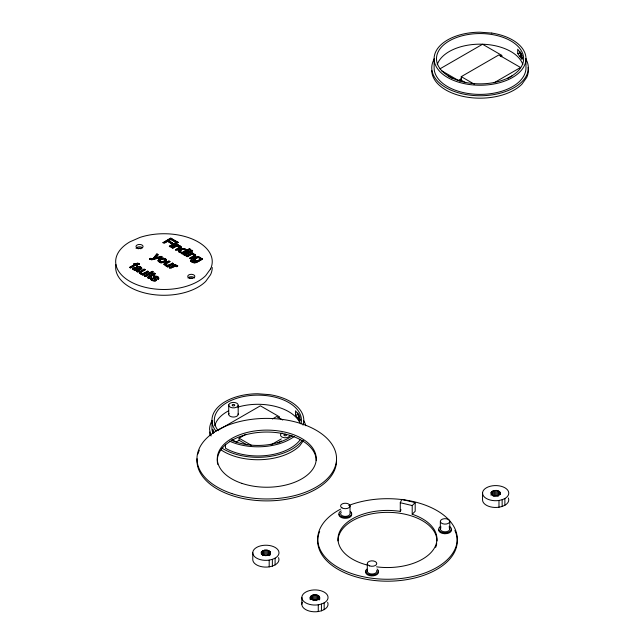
<?xml version="1.0" encoding="UTF-8"?>
<svg xmlns="http://www.w3.org/2000/svg" width="644" height="644" viewBox="0 0 644 644"><rect width="100%" height="100%" fill="white"/><g stroke="black" fill="none" stroke-linecap="round" stroke-linejoin="round"><path stroke-width="0.97" d="M154.729 277.492L156.492 279.754L154.713 277.186C156.862 275.737 157.184 278.619 158.102 279.246L158.786 278.458L158.609 277.459C156.556 274.4 150.398 277.041 155.075 279.754M148.563 278.24L147.589 277.314C159.881 271.156 143.427 277.025 148.973 278.401L149.722 277.967L148.973 278.401M194.472 259.822C201.596 251.691 200.807 265.739 194.48 259.331M133.002 268.789C134.862 265.755 138.267 269.989 140.392 268.492L140.167 267.598L138.911 266.922L136.407 266.833M159.454 260.57L159.414 261.094L160.565 259.468L163.093 258.735L164.92 259.411L165.218 260.281M132.962 269.063C133.952 265.223 138.388 269.691 140.392 268.25M182.236 249.373L180.038 250.959L180.666 252.271L182.824 252.496L185.432 250.975L184.965 249.775L182.236 249.373L184.176 249.236L185.247 249.727L185.536 250.701L185.528 250.194M166.418 260.812L165.717 261.657L166.418 260.812L166.2 259.347L163.335 258.035L160.292 258.55L158.545 259.709L158.134 260.78L158.263 260.12M134.387 268.661L134.805 269.506L136.013 269.933L138.838 269.216L137.615 270.11L136.013 270.174L134.483 269.49L134.387 268.661L135.916 268.202L138.838 269.216M134.33 269.192L136.367 268.315M193.176 259.307C196.195 262.502 192.942 261.07 193.256 258.912C194.882 256.723 199.068 255.74 200.888 258.147L200.904 259.017L201.612 258.606L202.498 259.113L201.612 258.365L200.904 259.017M193.176 259.548L193.256 258.912M261.311 552.077C260.989 556.344 268.564 556.553 270.44 553.494C270.762 549.227 263.187 549.026 261.311 552.077L261.311 554.009M310.223 599.411C308.597 593.148 321.3 593.148 319.674 599.411M319.674 597.479C318.563 601.222 311.334 601.222 310.223 597.479M491.098 492.443C490.768 496.709 498.351 496.91 500.219 493.859C500.541 489.593 492.966 489.384 491.098 492.443L491.098 495.341M151.356 277.717C149.843 277.95 151.09 280.897 150.495 278.868C152.362 275.793 151.694 282.161 155.083 279.786M145.093 269.611C140.738 270.842 140.094 273 141.712 273.587C137.76 271.849 147.967 270.456 144.119 269.047L139.346 272.082L139.37 273.04L141.02 274.094L139.37 273.04M164.067 264.29C171.449 267.59 164.526 266.785 164.148 263.927L168.929 260.901L169.903 261.706L165.774 264.121L165.717 265.006L167.641 265.57L172.536 263.227L173.494 263.774L172.536 262.985C169.412 267.212 160.292 264.603 169.903 261.464M141.696 268.733C142.26 267.815 139.643 270.995 138.702 270.641M190.745 260.844L191.373 259.749L192.347 260.313L192.21 261.424C193.538 263.541 199.205 260.828 194.786 260.925M181.125 247.538C181.793 246.467 178.259 250.516 177.124 250.114M195.591 255.893C196.235 254.952 192.089 259.186 190.874 258.888L189.9 258.083L193.908 255.732L194.045 254.807L191.51 254.259L187.203 256.529L186.245 255.974L187.203 256.771L191.099 254.597L193.144 254.332M186.454 250.637L189.32 248.737L190.238 249.268L189.32 248.978L186.454 250.637L186.43 249.735C184.474 246.918 178.332 248.995 178.71 251.579M165.564 264.121L165.548 264.797M159.414 260.852L160.115 261.891L162.127 262.221L164.735 261.053L165.218 260.039M192.033 261.045L192.347 260.313M156.436 280.269C151.775 281.895 157.305 281.162 156.492 279.52M179.765 246.877L175.426 249.969L179.684 247.336C179.257 244.084 173.864 247.006 172.729 248.173L171.779 247.618L177.446 244.35L178.356 244.873L177.551 245.573L178.356 244.873M189.9 258.325L193.908 255.974L194.238 255.233M198.867 257.632C188.169 258.928 200.783 263.589 199.382 257.874M367.161 565.021A49.467 28.561 0 0 1 340.877 529.392A49.467 28.561 0 0 1 400.278 511.392L400.278 502.714L401.816 499.39L415.187 502.594L415.187 511.272L412.208 514.25A49.467 28.561 0 0 1 433.549 549.38A49.467 28.561 0 0 1 376.587 566.841M400.278 511.392L401.051 509.734M157.208 278.723L157.538 277.806L156.806 277.137M158.102 279.246L158.786 278.458M158.609 277.459C157.41 275.511 150.302 276.413 155.075 279.512L155.083 280.027C154.093 281.267 150.583 279.633 152.274 278.248M193.256 259.154C194.818 256.586 199.511 256.545 200.888 258.147M159.454 260.812L161.539 259.266L164.059 258.904M186.43 249.735L182.904 248.673L178.823 250.508M158.263 260.361C159.97 257.552 165.057 257.922 166.41 259.733M303.421 440.593L299.782 445.72A48.292 27.877 0 0 1 221.27 450.035M190.825 260.554L191.373 259.749M180.087 251.756L182.324 252.327L185.432 250.975M137.703 271.043C137.76 272.493 139.45 268.959 141.696 268.492M150.366 258.325L149.497 259.073L150.366 258.325L151.3 258.88L153.167 258.534L156.911 253.961C161.346 254.879 148.861 262.865 157.989 254.581M150.366 258.566L151.3 259.121L153.167 258.775L156.911 253.961M145.093 269.852L144.119 269.289L139.257 272.678L139.346 272.082M164.148 264.169L168.929 261.142L169.903 261.706M159.519 261.367L162.127 261.987L165.114 260.369M136.753 270.48L136.391 271.116L136.753 270.48L134.475 270.166L133.018 269.095M175.426 249.735L176.4 250.291L181.125 247.296M189.9 258.083L190.874 258.647L195.591 255.652M154.713 277.427L156.275 276.896M412.208 514.25L412.208 505.564L415.187 502.594M149.722 278.208L149.062 277.773L149.255 277.186L152.958 275.052L153.868 275.576L154.641 275.125L153.868 275.817L152.958 275.294L149.062 277.596M181.713 249.582L180.038 250.959M163.681 262.454L160.646 262.881L158.352 261.351L161.394 262.752L165.717 261.416M439.997 68.819L482.549 44.251L501.757 55.344L501.757 56.785M176.142 241.403L170.749 238.288L162.972 242.78L170.749 238.047L176.142 241.403L175.192 241.951L170.845 239.447L168.487 240.808L170.845 239.206L175.192 241.709L176.142 241.162M162.972 242.538L164.027 243.142L167.561 241.106L171.376 243.311L172.302 242.772L171.376 243.553L167.561 241.347L164.727 242.981M133.767 263.968C135.973 265.183 132.39 264.064 134.524 263.533L135.312 263.992L137.695 263.09L139.426 263.798L138.565 264.547L137.494 263.927L136.262 264.539L137.204 265.328L136.262 264.539M133.767 264.209L137.277 263.34L139.426 264.04M137.204 265.328L136.456 265.763L135.498 265.207L130.603 268.033L129.661 267.493L134.556 264.426M129.661 267.493L134.556 264.668M465.604 82.682L461.257 80.17L461.257 76.652L498.834 54.949L520.545 67.491L494.069 82.77M129.661 267.252L130.603 267.791L135.498 264.974L136.456 265.521L137.204 265.087M169.364 246.233L175.015 242.973L175.981 243.529L170.338 247.03L169.364 246.233L170.338 246.789L175.981 243.529M176.062 242.361L177.148 241.742L178.114 242.297L177.036 243.166L176.062 242.361L177.036 242.925L178.114 242.297M138.565 264.306L139.426 263.798M169.364 246.475L175.015 243.215L175.981 243.77M176.062 242.603L177.148 241.983L178.114 242.538M461.257 78.721L458.335 80.411L441.631 70.768M500.299 56.189L501.757 55.344M459.8 81.015L461.257 80.17M171.779 247.618L177.446 244.35M175.699 246.7L172.729 248.173M138.219 271.647L137.51 272.05L136.423 271.188L137.51 271.808L138.219 271.406M142.115 274.682C144.465 273.378 140.553 274.666 143.016 275.197L148.684 271.688L147.734 271.132L144.151 273.145L142.26 273.467M142.115 274.441L143.016 274.956L148.684 271.688M181.576 253.277C183.765 252.44 180.095 253.631 182.429 253.776L190.238 249.268M144.53 275.833L152.306 271.341L153.264 271.889L145.48 276.622L144.53 275.833L145.48 276.381L153.264 271.889M181.576 253.519L182.429 254.018L190.238 249.51M144.53 276.075L152.306 271.341M183.838 254.589L189.481 251.329L190.455 251.885L184.804 255.386L183.838 254.589L184.804 255.145L190.455 251.885M190.535 250.717L191.614 250.097L192.588 250.653L191.51 251.522L190.535 250.717L191.51 251.281L192.588 250.653M183.838 254.831L189.481 251.571L190.455 252.126M190.535 250.959L191.614 250.339L192.588 250.894M151.992 274.73L151.227 274.046L152.008 273.603L152.773 274.046L154.359 273.128L155.317 273.925M151.227 274.288L152.008 273.845L152.773 274.288L154.359 273.128M154.641 275.366L153.739 274.602L155.317 273.684M186.245 255.974L191.92 252.706C194.351 253.205 190.584 254.525 192.822 253.229M173.494 263.774L167.818 267.051L166.917 266.527L167.818 266.809L173.494 263.533M186.245 256.215L191.92 252.947L192.822 253.47M175.909 265.175L175.007 264.652L169.332 267.92L175.007 264.41C177.575 265.014 173.196 266.383 175.909 264.934M169.332 267.679L170.29 268.234L175.007 265.956L176.858 266.761L176.206 266.149M171.103 268.001L175.82 266.028M176.858 266.519L177.865 265.94L174.935 265.497M507.738 78.407L512.004 75.944M202.498 258.872C199.471 260.78 193.916 265.103 190.785 260.892M197.338 262.092L202.498 259.113M211.948 420.371L211.948 429.532L212.826 433.275L214.219 432.478M218.694 429.886L260.385 405.825L279.593 416.909L278.127 417.755M246.91 444.811L239.093 440.295L239.093 438.218L245.919 434.273M272.396 418.986L276.67 416.523L282.748 420.033M239.093 440.295L236.171 441.985L231.993 439.57M271.052 444.835L281.299 438.918M277.886 442.967L281.299 440.995M166.917 266.286L167.77 265.811M166.917 266.527L167.77 266.053M136.262 264.781L138.235 264.096M196.75 261.126L194.383 262.028L192.033 260.804M142.831 273.483L144.151 273.386L147.734 271.132M136.407 266.592L139.563 266.375L141.286 267.365L141.769 268.468M272.364 559.362L275.093 558.171A13.105 7.567 0 0 0 271.486 545.943A13.105 7.567 0 0 0 252.826 552.085A13.105 7.567 0 0 0 269.192 560.111L272.364 559.362L272.364 566.116L269.192 566.857A13.105 7.567 0 0 1 252.77 559.491L252.77 552.745M272.364 566.116L275.093 564.917A13.105 7.567 0 0 0 278.554 557.624M502.143 499.728L504.872 498.536A13.105 7.567 0 0 0 501.265 486.309A13.105 7.567 0 0 0 482.606 492.443A13.105 7.567 0 0 0 498.979 500.469L502.143 499.728L502.143 506.474L498.979 507.222A13.105 7.567 0 0 1 482.549 499.857L482.549 493.103M502.143 506.474L504.872 505.282A13.105 7.567 0 0 0 508.341 497.981M321.437 604.056L324.165 602.865A13.105 7.567 0 0 0 320.559 590.645A13.105 7.567 0 0 0 301.899 596.779A13.105 7.567 0 0 0 318.265 604.805L321.437 604.056L321.437 610.81L318.265 611.55A13.105 7.567 0 0 1 302.302 602.229M321.437 610.81L324.165 609.618A13.105 7.567 0 0 0 327.627 602.317M138.186 266.858L137.293 267.107M141.72 267.944L139.563 266.616L136.939 266.342M196.291 262.599L194.448 262.969L191.92 262.261M154.89 258.123L161.04 256.344L162.095 256.948L161.04 256.586L154.89 258.365M162.095 256.948L151.646 259.604L149.497 258.832M159.551 257.882L161.242 257.423M158.706 258.115L151.646 259.846L149.706 259.017M178.67 245.976L176.625 246.008M517.704 53.541L522.091 59.602L522.091 55.263L517.704 49.202L517.704 53.541L519.869 53.017L521.407 55.143M519.756 56.374L520.843 56.109L522.598 58.532M295.54 415.114L299.927 421.168L299.927 416.829L295.54 410.775L295.54 415.114L297.697 414.591L299.235 416.716M297.584 417.94L298.679 417.682L300.426 420.097M174.935 265.739L177.583 265.747M141.02 273.853L142.96 273.958M141.954 274.014L142.96 274.199M180.151 252.625C177.366 251.249 180.425 253.052 182.365 252.818M180.811 252.802L182.365 253.06M195.414 261.102L196.75 261.367M150.777 279.528L152.878 280.744L154.552 280.905M177.551 245.332L180.336 245.863L181.23 247.175M177.551 245.573L181.133 246.572M192.017 253.688L194.802 254.219L195.704 255.531M192.017 253.929L195.607 254.927M134.475 270.166L136.753 270.713M151.163 279.874L153.449 280.873M400.278 502.714L412.208 505.564M137.558 268.814L138.838 269.458M149.062 277.532L149.722 277.967M461.257 76.652L474.282 84.171M448.313 76.073L452.491 78.479M168.487 240.566L172.302 242.772M168.487 240.808L172.302 243.013M191.373 259.991L192.347 260.554M156.911 254.203L157.989 254.823M153.739 274.602L154.641 275.125M151.227 274.046L151.992 274.497M157.208 278.49L158.102 279.005M151.356 277.958L152.274 278.49M239.093 438.218L251.249 445.237M132.962 268.822L133.775 269.844M194.158 255.692L193.763 254.613M179.684 247.336L179.298 246.258M165.154 259.959L164.51 259.121M140.416 268.178L140.167 267.598M190.745 260.603L191.179 261.714M158.352 261.593L158.134 260.538M178.71 251.337L178.855 251.949M213.558 432.535L212.826 429.419L212.826 433.275M211.103 435.996L209.59 429.54A48.292 27.877 0 0 1 211.989 420.774M136.391 270.874L136.423 271.43M525.971 58.628L525.971 67.789A45.925 26.517 0 0 1 480.199 94.394A45.925 26.517 0 0 1 434.12 67.966L434.12 58.805M520.843 53.508L520.843 56.109M519.869 51.287L519.869 53.017M504.872 498.536L504.872 505.282M500.219 492.443L500.219 494.375M499.752 491.783L499.752 494.681M498.995 491.219L498.995 495.075M498.979 500.469L498.979 507.222M498.021 490.784L498.021 496.572M496.878 490.519L496.878 496.299M495.655 490.422L495.655 496.21M494.431 490.519L494.431 496.299M493.296 490.784L493.296 496.572M492.314 491.219L492.314 495.075M491.565 491.783L491.565 494.681M449.794 521.39A4.725 2.729 0 0 1 442.71 523.757A4.725 2.729 0 0 1 442.71 519.032A4.725 2.729 0 0 1 449.794 521.39L449.794 529.11M440.343 521.39L440.343 529.11M367.313 563.556L367.313 571.268M350.038 505.959L350.038 513.679A4.725 2.729 0 0 1 344.089 516.311A4.725 2.729 0 0 1 341.223 512.31M324.165 602.865L324.165 609.618M319.513 596.779L319.513 599.669M319.038 596.119L319.038 599.975M318.289 595.555L318.289 599.411M318.265 604.805L318.265 611.55M317.307 595.12L317.307 599.942M316.172 594.847L316.172 600.635M314.948 594.758L314.948 600.538M313.725 594.847L313.725 600.635M312.59 595.12L312.59 599.942M311.607 595.555L311.607 599.411M310.859 596.119L310.859 599.009M310.384 596.779L310.384 599.669M301.843 597.439L301.843 604.185M298.679 414.205L298.679 417.682M297.697 412.852L297.697 414.591M275.093 558.171L275.093 564.917M270.44 552.077L270.44 554.009M269.965 551.425L269.965 555.281M269.216 550.861L269.216 555.675M269.192 560.111L269.192 566.857M268.234 550.427L268.234 555.249M267.099 550.153L267.099 554.975M265.875 550.057L265.875 555.844M264.652 550.153L264.652 554.975M263.517 550.427L263.517 555.249M262.535 550.861L262.535 555.675M261.786 551.425L261.786 554.315M238.183 405.414A4.741 2.737 0 0 1 230.713 407.386A4.741 2.737 0 0 1 231.478 402.661A4.741 2.737 0 0 1 238.183 405.414L238.183 414.575M228.733 404.899L228.733 414.06M225.4 444.336L225.513 448.256A45.925 26.517 0 0 0 300.37 439.514M199.873 258.3L199.89 259.323M190.825 260.313L190.785 261.134M165.154 259.717L165.114 260.611M165.097 261.826L164.405 262.18M164.148 263.927L164.067 264.531M157.538 277.806L157.563 278.256M155.075 279.512L155.083 280.027M154.713 277.186L154.729 277.733M153.296 276.96L153.296 277.733M151.775 278.804L151.791 279.287M150.567 278.554L150.551 279.432M149.062 277.355L149.062 277.773M147.589 277.314L147.589 277.725M140.416 267.936L140.392 268.492M139.643 267.236L138.911 266.922M133.002 268.548L133.018 269.337M437.22 64.722A43.567 25.156 0 0 1 479.909 44.17A43.567 25.156 0 0 1 522.823 64.561M431.754 70.381A48.292 27.877 0 0 0 467.697 97.244A48.292 27.877 0 0 0 521.946 84.147L526.728 77.417A48.292 27.877 0 0 0 528.088 67.467M525.842 59.031A48.292 27.877 0 0 1 480.207 95.755A48.292 27.877 0 0 1 434.153 59.2M519.764 52.019A48.292 27.877 0 0 1 521.141 53.235M214.782 425.773A43.567 25.156 0 0 1 228.612 410.816M237.781 407.129A43.567 25.156 0 0 1 299.927 422.858M292.143 435.827A43.567 25.156 0 0 1 231.47 440.287M218.26 430.747A43.567 25.156 0 0 1 251.748 395.384A43.567 25.156 0 0 1 300.981 423.953M294.405 436.358A45.925 26.517 0 0 1 229.602 441.18M216.11 431.311A45.925 26.517 0 0 1 257.729 393.766L269.619 394.651A45.925 26.517 0 0 1 303.034 425.137M285.864 434.386A1.296 0.749 0 0 1 285.96 435.65A1.296 0.749 0 0 1 283.94 435.167A1.296 0.749 0 0 1 285.55 434.314M289.937 435.296A4.741 2.737 0 0 1 282.998 437.461A4.741 2.737 0 0 1 282.193 432.929M238.135 413.859A4.741 2.737 0 0 1 233.015 417.038A4.741 2.737 0 0 1 229.006 413.359M210.024 435.586A48.292 27.877 0 0 1 209.59 431.947M302.278 440.407A48.292 27.877 0 0 1 222.108 448.176M297.592 413.585A48.292 27.877 0 0 1 298.977 414.808M303.67 420.596A48.292 27.877 0 0 1 305.739 425.716M188.016 277.999A3.542 2.045 0 0 1 191.284 276.727A3.542 2.045 0 0 1 194.56 277.991M190.02 278.619A1.296 0.749 0 0 1 191.228 278.023A1.296 0.749 0 0 1 192.524 278.546M136.077 248.431A3.542 2.045 0 0 1 138.943 246.877A3.542 2.045 0 0 1 142.533 247.811M138.235 248.89A1.296 0.749 0 0 1 139.531 248.141A1.296 0.749 0 0 1 140.827 248.89M212.246 267.493A48.292 27.877 0 0 1 210.556 274.698L205.694 281.42A48.292 27.877 0 0 1 149.038 293.914A48.292 27.877 0 0 1 115.912 264.579M351.125 513.131A6.376 3.679 0 0 1 350.014 517.124L348.895 517.687A6.376 3.679 0 0 1 341.892 517.744A6.376 3.679 0 0 1 339.018 514.057M348.718 505.476A69.785 40.29 0 0 1 456.797 534.383A69.785 40.29 0 0 1 362.902 576.686A69.785 40.29 0 0 1 340.596 509.138M451.331 529.376A6.376 3.679 0 0 1 448.651 533.119L447.339 533.514A6.376 3.679 0 0 1 438.773 529.489M449.093 526.253A6.376 3.679 0 0 1 448.651 532.153L447.339 532.548A6.376 3.679 0 0 1 439.594 530.994A6.376 3.679 0 0 1 440.899 526.325M449.158 527.742A4.725 2.729 0 0 1 445.068 531.831A4.725 2.729 0 0 1 440.979 527.742M377.859 570.721A6.376 3.679 0 0 1 373.609 575.8A6.376 3.679 0 0 1 365.679 572.5L365.744 570.689A6.376 3.679 0 0 1 366.871 569.119M365.744 571.647A6.376 3.679 0 0 1 366.146 570.826M377.094 569.022A6.376 3.679 0 0 1 374.317 574.706A6.376 3.679 0 0 1 365.679 571.542M376.603 570.56A4.725 2.729 0 0 1 372.039 573.997A4.725 2.729 0 0 1 367.474 570.56M436.704 543.705A49.467 28.561 0 0 1 435.65 547.4M338.003 540.912A49.467 28.561 0 0 1 387.471 512.35A49.467 28.561 0 0 1 436.946 540.912M454.881 530.479A69.785 40.29 0 0 1 388.3 581.194A69.785 40.29 0 0 1 319.657 531.405M350.368 511.433A6.376 3.679 0 0 1 349.298 516.552A6.376 3.679 0 0 1 340.41 516.029A6.376 3.679 0 0 1 341.135 510.893M217.712 464.332A49.467 28.561 0 0 1 263.525 432.108A49.467 28.561 0 0 1 316.228 460.605M336.538 460.605A69.785 40.29 0 0 1 265.103 500.887A69.785 40.29 0 0 1 197.048 458.705M197.941 453.915A69.785 40.29 0 0 1 199.35 450.18M210.556 268.918L205.694 275.632A48.292 27.877 0 0 1 134.435 283.674A48.292 27.877 0 0 1 129.919 241.838L139.941 237.427A48.292 27.877 0 0 1 193.474 239.552A48.292 27.877 0 0 1 210.556 268.918M491.791 33.077L479.901 32.2A45.925 26.517 0 0 0 438.484 70.003A45.925 26.517 0 0 0 515.329 75.694A45.925 26.517 0 0 0 491.791 33.077M449.343 76.555A43.567 25.156 0 0 0 522.163 65.149A43.567 25.156 0 0 0 468.631 34.438A43.567 25.156 0 0 0 449.343 76.555M232.54 405.688A1.296 0.749 0 0 0 234.714 405.35A1.296 0.749 0 0 0 233.12 404.432A1.296 0.749 0 0 0 232.54 405.688M189.143 277.991A3.542 2.045 0 0 0 194.802 276.63A3.542 2.045 0 0 0 189.924 274.473A3.542 2.045 0 0 0 189.143 277.991M137.116 247.98A3.542 2.045 0 0 0 142.984 246.942A3.542 2.045 0 0 0 138.492 244.527A3.542 2.045 0 0 0 137.116 247.98M369.68 565.915A4.725 2.729 0 0 0 376.764 563.556A4.725 2.729 0 0 0 369.68 561.19A4.725 2.729 0 0 0 369.68 565.915M341.972 507.891A4.725 2.729 0 0 0 349.877 506.667A4.725 2.729 0 0 0 344.089 503.326A4.725 2.729 0 0 0 341.972 507.891M242.023 483.411A49.467 28.561 0 0 0 316.228 458.681A49.467 28.561 0 0 0 242.023 433.943A49.467 28.561 0 0 0 242.023 483.411M231.864 493.57A69.785 40.29 0 0 0 336.538 458.681A69.785 40.29 0 0 0 231.864 423.792A69.785 40.29 0 0 0 231.864 493.57"/></g></svg>
